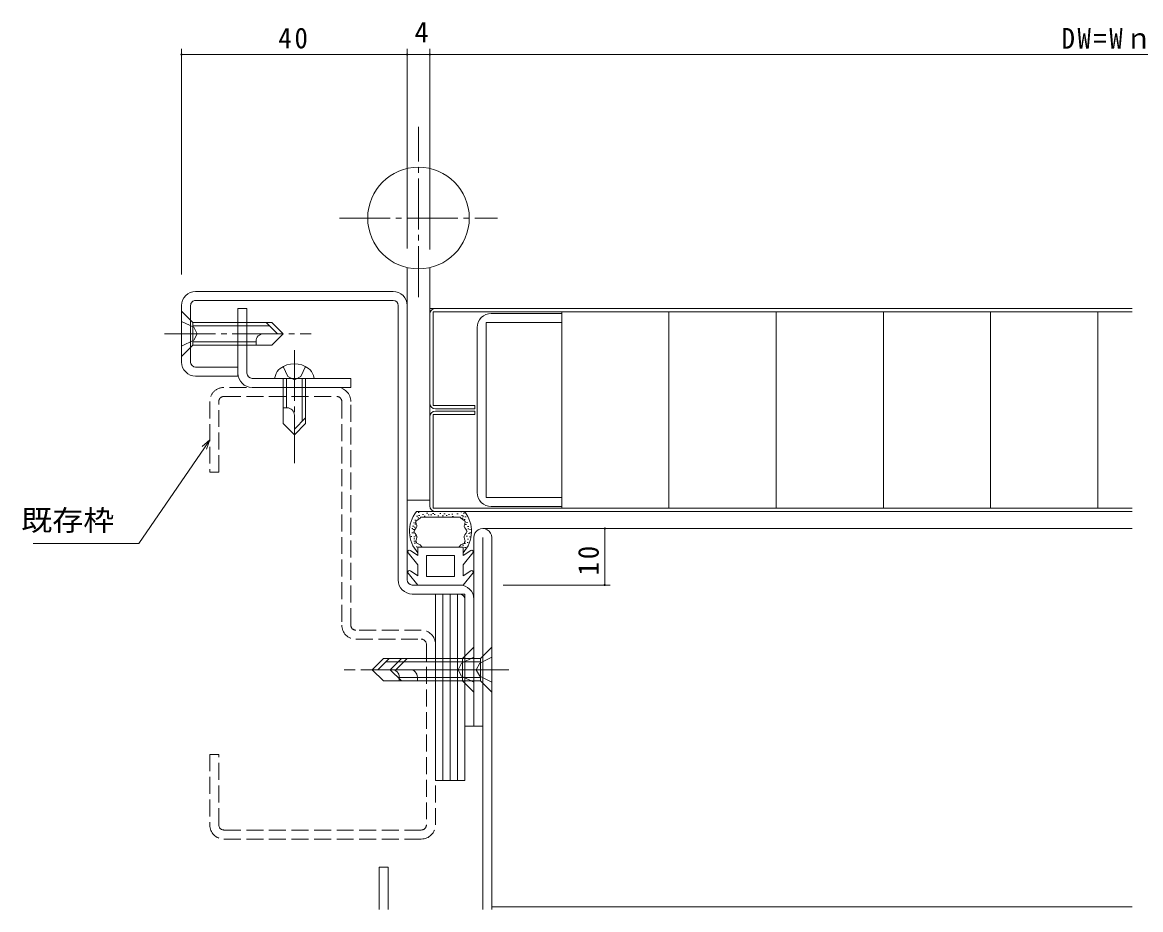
# Model space of a CAD drawing. Units: millimetres on the paper. Extents: x -420 to 373, y -297 to 267.
# Drawn here: x -106 to 92.2, y -184 to -26.9 of the extents above; entities that cross this region are included whole.
import ezdxf
from ezdxf.enums import TextEntityAlignment as Align

# ---------------------------------------------------------------- set-up
doc = ezdxf.new("R2010")
doc.units = ezdxf.units.MM
doc.linetypes.add('CHAIN2', pattern=[12, 9, -1, 1, -1])
doc.linetypes.add('DASHED3', pattern=[4, 3, -1])
for name, color, linetype, lineweight in [('0-3_YKK_11', 7, 'Continuous', 9), ('0-4_YKK_12', 2, 'Continuous', 9), ('0-5_YSS_K', 4, 'Continuous', 9), ('0-7_YKK_D', 6, 'Continuous', 9)]:
    doc.layers.add(name, color=color, linetype=linetype, lineweight=lineweight)
doc.styles.add('ＭＳ ゴシック', font='')
doc.styles.get('ＭＳ ゴシック').set_extended_font_data('MS Gothic')

msp = doc.modelspace()

# ---------------------------------------------------------------- linework, layer by layer
at = {"layer": '0-3_YKK_11'}
for p, q in [((-75.329, -74.513), (-40.329, -74.513)), ((-77.829, -87.013), (-77.829, -77.013)), ((-76.229, -77.013), (-76.229, -87.013)), ((-40.329, -76.113), (-75.329, -76.113)), ((-39.429, -125.613), (-39.429, -77.013)), ((-37.829, -77.013), (-37.829, -125.613)), ((-66.229, -77.513), (-67.829, -77.513)), ((-67.829, -77.513), (-67.829, -89.013)), ((-66.229, -89.013), (-66.229, -77.513)), ((-22.929, -78.413), (-10.429, -78.413)), ((-10.429, -78.413), (-10.429, -80.013)), ((-25.429, -110.113), (-25.429, -80.913)), ((-23.829, -80.013), (-23.829, -111.013)), ((-10.429, -80.013), (-23.829, -80.013)), ((-75.329, -87.913), (-67.829, -87.913)), ((-67.829, -87.913), (-67.829, -89.513)), ((-67.829, -89.513), (-75.329, -89.513)), ((-47.829, -89.913), (-65.329, -89.913)), ((-47.829, -91.513), (-47.829, -89.913)), ((-65.329, -91.513), (-47.829, -91.513)), ((-23.829, -111.013), (-10.429, -111.013)), ((-26.029, -151.513), (-26.029, -118.113)), ((-24.429, -184.013), (-24.429, -118.113)), ((-22.829, -118.113), (-22.829, -184.013)), ((-36.929, -126.513), (-28.529, -126.513)), ((-28.529, -128.113), (-36.929, -128.113)), ((-27.629, -151.513), (-27.629, -129.013)), ((-26.029, -129.013), (-26.029, -151.513)), ((-42.829, -176.513), (-41.229, -176.513)), ((-42.829, -184.013), (-42.829, -176.513)), ((-41.229, -176.513), (-41.229, -184.013))]:
    msp.add_line(p, q, dxfattribs=at)
at = {"layer": '0-3_YKK_11', "linetype": 'DASHED3'}
for p, q in [((-50.329, -91.513), (-70.329, -91.513)), ((-70.329, -93.113), (-50.329, -93.113)), ((-72.829, -94.013), (-72.829, -106.513)), ((-71.229, -106.513), (-71.229, -94.013)), ((-49.429, -94.013), (-49.429, -133.613)), ((-47.829, -133.613), (-47.829, -94.013)), ((-72.829, -106.513), (-71.229, -106.513)), ((-35.329, -134.513), (-46.929, -134.513)), ((-46.929, -136.113), (-35.329, -136.113)), ((-34.429, -137.013), (-34.429, -169.013)), ((-32.829, -169.013), (-32.829, -137.013)), ((-71.229, -156.513), (-72.829, -156.513)), ((-72.829, -156.513), (-72.829, -169.013)), ((-71.229, -169.013), (-71.229, -156.513)), ((-35.329, -169.913), (-70.329, -169.913)), ((-70.329, -171.513), (-35.329, -171.513))]:
    msp.add_line(p, q, dxfattribs=at)
at = {"layer": '0-3_YKK_11'}
for points in [[(-10.429, -111.013), (-10.429, -112.613), (-22.929, -112.613)], [(-24.429, -151.513), (-26.029, -151.513), (-27.629, -151.513)]]:
    msp.add_lwpolyline(points, dxfattribs=at)
for centre, radius, start, end in [((-75.329, -77.013), 2.5, 89.99997, 180.00002), ((-40.329, -77.013), 2.5, 359.99998, 89.99997), ((-75.329, -77.013), 0.9, 89.99997, 180.00002), ((-40.329, -77.013), 0.9, 359.99998, 89.99997), ((-22.929, -80.913), 2.5, 90, 179.99998), ((-75.329, -87.013), 2.5, 180.00002, 270), ((-75.329, -87.013), 0.9, 180.00002, 270), ((-65.329, -89.013), 2.5, 180.00002, 270), ((-65.329, -89.013), 0.9, 180.00002, 270), ((-22.929, -110.113), 2.5, 180, 269.99998), ((-24.429, -118.113), 1.6, 359.99998, 180.00002), ((-36.929, -125.613), 2.5, 180.00002, 270), ((-36.929, -125.613), 0.9, 180.00002, 270), ((-28.529, -129.013), 2.5, 359.99998, 89.99997), ((-28.529, -129.013), 0.9, 359.99998, 89.99997)]:
    msp.add_arc(centre, radius, start, end, dxfattribs=at)
at = {"layer": '0-3_YKK_11', "linetype": 'DASHED3'}
for centre, radius, start, end in [((-70.329, -94.013), 2.5, 89.99997, 180.00002), ((-70.329, -94.013), 0.9, 89.99997, 180.00002), ((-50.329, -94.013), 2.5, 359.99998, 89.99997), ((-50.329, -94.013), 0.9, 359.99998, 89.99997), ((-46.929, -133.613), 2.5, 180.00002, 270), ((-46.929, -133.613), 0.9, 180.00002, 270), ((-35.329, -137.013), 2.5, 359.99998, 89.99997), ((-35.329, -137.013), 0.9, 359.99998, 89.99997), ((-70.329, -169.013), 2.5, 180.00002, 270), ((-70.329, -169.013), 0.9, 180.00002, 270), ((-35.329, -169.013), 0.9, 270, 359.99998), ((-35.329, -169.013), 2.5, 270, 359.99998)]:
    msp.add_arc(centre, radius, start, end, dxfattribs=at)
at = {"layer": '0-4_YKK_12'}
for p, q in [((-33.829, -77.513), (-32.829, -77.513)), ((-24.429, -116.513), (90.671, -116.513)), ((-22.829, -183.511), (90.671, -183.511))]:
    msp.add_line(p, q, dxfattribs=at)
at = {"layer": '0-5_YSS_K', "linetype": 'CHAIN2'}
for p, q in [((-35.829, -75.513), (-35.829, -45.376)), ((-49.829, -61.513), (-21.829, -61.513)), ((-80.829, -82.013), (-54.829, -82.013)), ((-57.829, -84.913), (-57.829, -104.913)), ((-23.029, -141.513), (-49.029, -141.513)), ((-19.829, -141.513), (-45.829, -141.513))]:
    msp.add_line(p, q, dxfattribs=at)
at = {"layer": '0-5_YSS_K'}
for p, q in [((-37.829, -70.288), (-37.829, -111.513)), ((-33.829, -70.288), (-33.829, -111.513)), ((-77.829, -78.013), (-75.829, -80.013)), ((-77.829, -78.013), (-77.829, -86.013)), ((-33.829, -94.313), (-33.829, -78.513)), ((-33.229, -78.113), (-33.229, -94.713)), ((-33.229, -78.113), (90.671, -78.113)), ((-32.829, -77.513), (90.671, -77.513)), ((-10.429, -78.113), (-10.429, -112.913)), ((8.571, -78.113), (8.571, -112.913)), ((27.571, -78.113), (27.571, -112.913)), ((46.571, -78.113), (46.571, -112.913)), ((65.571, -78.113), (65.571, -112.913)), ((84.571, -78.113), (84.571, -112.913)), ((-61.829, -80.013), (-75.829, -80.013)), ((-75.829, -80.013), (-75.829, -84.013)), ((-75.829, -80.013), (-75.829, -84.013)), ((-75.829, -80.613), (-62.229, -80.613)), ((-62.829, -80.013), (-60.829, -82.013)), ((-61.829, -80.013), (-59.829, -82.013)), ((-59.829, -82.013), (-63.295, -82.013)), ((-61.829, -84.013), (-59.829, -82.013)), ((-77.829, -86.013), (-75.829, -84.013)), ((-75.829, -83.413), (-64.629, -83.413)), ((-75.829, -84.013), (-61.829, -84.013)), ((-64.629, -83.346), (-64.629, -84.013)), ((-61.329, -89.913), (-61.191, -89.398)), ((-59.829, -89.913), (-61.329, -89.913)), ((-55.829, -89.913), (-59.829, -89.913)), ((-55.829, -89.913), (-59.829, -89.913)), ((-59.829, -89.913), (-59.829, -97.913)), ((-59.229, -89.913), (-59.229, -95.113)), ((-56.429, -89.913), (-56.429, -97.513)), ((-55.829, -97.913), (-55.829, -89.913)), ((-55.829, -89.913), (-54.329, -89.913)), ((-54.329, -89.913), (-54.467, -89.398)), ((-59.162, -95.113), (-59.829, -95.113)), ((-33.229, -94.713), (-25.829, -94.713)), ((-25.829, -94.713), (-25.829, -95.313)), ((-57.829, -99.913), (-57.829, -96.446)), ((-55.829, -96.913), (-57.829, -98.913)), ((-33.829, -96.713), (-33.829, -112.513)), ((-33.229, -96.313), (-25.829, -96.313)), ((-33.229, -112.913), (-33.229, -96.313)), ((-25.829, -95.313), (-32.829, -95.313)), ((-25.829, -95.713), (-32.829, -95.713)), ((-25.829, -96.313), (-25.829, -95.713)), ((-59.829, -97.913), (-57.829, -99.913)), ((-55.829, -97.913), (-57.829, -99.913)), ((-37.829, -111.513), (-34.829, -111.513)), ((-36.829, -111.513), (-33.829, -111.513)), ((-33.229, -112.913), (90.671, -112.913)), ((-27.686, -113.513), (-36.172, -113.513)), ((-36.162, -114.298), (-35.962, -114.298)), ((-35.914, -114.932), (-36.133, -115.06)), ((-35.971, -114.596), (-35.771, -114.596)), ((-35.683, -114.797), (-35.914, -114.932)), ((-35.911, -113.666), (-35.711, -113.666)), ((-35.816, -114.215), (-35.616, -114.215)), ((-35.583, -114.718), (-35.683, -114.797)), ((-35.54, -114.673), (-35.583, -114.718)), ((-35.504, -114.624), (-35.54, -114.673)), ((-35.448, -114.513), (-35.504, -114.624)), ((-35.448, -114.513), (-28.41, -114.513)), ((-35.136, -114.011), (-34.936, -114.011)), ((-34.85, -114.297), (-34.65, -114.297)), ((-34.403, -113.814), (-34.203, -113.814)), ((-34.135, -114.082), (-33.935, -114.082)), ((-33.688, -114.1), (-33.488, -114.1)), ((-33.33, -113.868), (-33.13, -113.868)), ((-33.062, -114.011), (-32.862, -114.011)), ((-32.829, -113.513), (90.671, -113.513)), ((-32.401, -114.243), (-32.201, -114.243)), ((-32.062, -113.832), (-31.862, -113.832)), ((-31.615, -114.243), (-31.415, -114.243)), ((-31.329, -113.904), (-31.129, -113.904)), ((-30.936, -114.19), (-30.736, -114.19)), ((-30.507, -114.047), (-30.307, -114.047)), ((-29.917, -113.993), (-29.717, -113.993)), ((-29.845, -114.386), (-29.645, -114.386)), ((-29.005, -113.921), (-28.805, -113.921)), ((-28.354, -114.624), (-28.41, -114.513)), ((-28.318, -114.673), (-28.354, -114.624)), ((-28.325, -113.547), (-28.125, -113.547)), ((-28.275, -114.718), (-28.318, -114.673)), ((-28.175, -114.797), (-28.275, -114.718)), ((-28.201, -114.207), (-28.001, -114.207)), ((-27.943, -114.932), (-28.175, -114.797)), ((-28.134, -114.656), (-27.934, -114.656)), ((-28.014, -114.31), (-27.814, -114.31)), ((-27.725, -115.06), (-27.943, -114.932)), ((-27.895, -113.809), (-27.695, -113.809)), ((-27.728, -114.895), (-27.528, -114.895)), ((-27.597, -114.418), (-27.397, -114.418)), ((-37.009, -116.505), (-36.809, -116.505)), ((-36.877, -116.111), (-36.677, -116.111)), ((-36.806, -116.696), (-36.606, -116.696)), ((-36.71, -115.515), (-36.51, -115.515)), ((-36.61, -116.916), (-36.624, -116.965)), ((-36.561, -116.819), (-36.61, -116.916)), ((-36.603, -116.243), (-36.403, -116.243)), ((-36.41, -116.619), (-36.561, -116.819)), ((-36.496, -115.038), (-36.296, -115.038)), ((-36.472, -115.742), (-36.272, -115.742)), ((-36.436, -115.503), (-36.236, -115.503)), ((-36.248, -116.406), (-36.41, -116.619)), ((-36.286, -115.261), (-36.292, -115.311)), ((-36.292, -115.311), (-36.286, -115.419)), ((-36.271, -115.214), (-36.286, -115.261)), ((-36.286, -115.419), (-36.26, -115.537)), ((-36.248, -115.172), (-36.271, -115.214)), ((-36.26, -115.537), (-36.223, -115.662)), ((-36.216, -115.132), (-36.248, -115.172)), ((-36.185, -116.293), (-36.248, -116.406)), ((-36.223, -115.662), (-36.153, -115.92)), ((-36.133, -115.06), (-36.216, -115.132)), ((-36.146, -116.174), (-36.185, -116.293)), ((-36.153, -115.92), (-36.138, -116.049)), ((-36.138, -116.049), (-36.146, -116.174)), ((-27.642, -115.132), (-27.725, -115.06)), ((-27.72, -116.049), (-27.704, -115.92)), ((-27.711, -116.174), (-27.72, -116.049)), ((-27.673, -116.293), (-27.711, -116.174)), ((-27.704, -115.92), (-27.635, -115.662)), ((-27.61, -116.406), (-27.673, -116.293)), ((-27.61, -115.172), (-27.642, -115.132)), ((-27.635, -115.662), (-27.598, -115.537)), ((-27.587, -115.214), (-27.61, -115.172)), ((-27.448, -116.619), (-27.61, -116.406)), ((-27.598, -115.537), (-27.572, -115.419)), ((-27.572, -115.261), (-27.587, -115.214)), ((-27.565, -115.311), (-27.572, -115.261)), ((-27.572, -115.419), (-27.565, -115.311)), ((-27.537, -115.813), (-27.337, -115.813)), ((-27.297, -116.819), (-27.448, -116.619)), ((-27.323, -115.431), (-27.123, -115.431)), ((-27.248, -116.916), (-27.297, -116.819)), ((-27.234, -116.965), (-27.248, -116.916)), ((-27.12, -116.147), (-26.92, -116.147)), ((-27.096, -116.565), (-26.896, -116.565)), ((-26.798, -116.708), (-26.598, -116.708)), ((-37.211, -117.901), (-37.011, -117.901)), ((-37.021, -117.268), (-36.821, -117.268)), ((-36.842, -117.292), (-36.642, -117.292)), ((-36.68, -118.316), (-36.48, -118.316)), ((-36.675, -117.984), (-36.475, -117.984)), ((-36.633, -118.738), (-36.433, -118.738)), ((-36.624, -116.965), (-36.629, -117.013)), ((-36.629, -117.013), (-36.625, -117.062)), ((-36.625, -117.062), (-36.612, -117.11)), ((-36.612, -117.11), (-36.566, -117.208)), ((-36.566, -117.208), (-36.498, -117.308)), ((-36.498, -117.308), (-36.418, -117.41)), ((-36.448, -117.817), (-36.248, -117.817)), ((-36.418, -117.41), (-36.255, -117.623)), ((-36.263, -118.593), (-36.277, -118.707)), ((-36.277, -118.707), (-36.277, -118.76)), ((-36.277, -118.76), (-36.271, -118.812)), ((-36.271, -118.812), (-36.258, -118.861)), ((-36.199, -118.351), (-36.263, -118.593)), ((-36.258, -118.861), (-36.238, -118.907)), ((-36.255, -117.623), (-36.189, -117.735)), ((-36.238, -118.907), (-36.18, -118.994)), ((-36.14, -118.098), (-36.199, -118.351)), ((-36.189, -117.735), (-36.146, -117.852)), ((-36.146, -117.852), (-36.131, -117.974)), ((-36.131, -117.974), (-36.14, -118.098)), ((-27.726, -117.974), (-27.711, -117.852)), ((-27.717, -118.098), (-27.726, -117.974)), ((-27.659, -118.351), (-27.717, -118.098)), ((-27.711, -117.852), (-27.668, -117.735)), ((-27.678, -118.994), (-27.62, -118.907)), ((-27.668, -117.735), (-27.603, -117.623)), ((-27.595, -118.594), (-27.659, -118.351)), ((-27.62, -118.907), (-27.6, -118.861)), ((-27.603, -117.623), (-27.44, -117.41)), ((-27.6, -118.861), (-27.587, -118.812)), ((-27.58, -118.707), (-27.595, -118.594)), ((-27.587, -118.812), (-27.58, -118.76)), ((-27.58, -118.76), (-27.58, -118.707)), ((-27.44, -117.41), (-27.36, -117.308)), ((-27.37, -117.889), (-27.17, -117.889)), ((-27.36, -117.308), (-27.292, -117.208)), ((-27.292, -117.208), (-27.245, -117.11)), ((-27.245, -117.11), (-27.233, -117.062)), ((-27.229, -117.013), (-27.234, -116.965)), ((-27.233, -117.062), (-27.229, -117.013)), ((-27.167, -118.41), (-26.967, -118.41)), ((-26.965, -117.388), (-26.765, -117.388)), ((-26.81, -117.996), (-26.61, -117.996)), ((-26.762, -117.245), (-26.562, -117.245)), ((-35.929, -122.913), (-37.673, -120.834)), ((-35.929, -121.294), (-37.276, -120.392)), ((-36.574, -119.125), (-36.374, -119.125)), ((-36.246, -119.747), (-36.046, -119.747)), ((-36.18, -118.994), (-36.1, -119.074)), ((-36.1, -119.074), (-36.002, -119.147)), ((-36.002, -119.147), (-35.768, -119.279)), ((-35.929, -121.294), (-35.929, -119.813)), ((-35.929, -119.813), (-31.929, -119.813)), ((-35.768, -119.279), (-35.504, -119.402)), ((-27.929, -119.813), (-31.929, -119.813)), ((-28.354, -119.402), (-28.09, -119.279)), ((-28.09, -119.279), (-27.855, -119.147)), ((-28, -119.477), (-27.8, -119.477)), ((-27.929, -121.294), (-27.929, -119.813)), ((-27.929, -121.294), (-26.581, -120.392)), ((-27.929, -122.913), (-26.185, -120.834)), ((-27.855, -119.147), (-27.758, -119.074)), ((-27.758, -119.074), (-27.678, -118.994)), ((-27.707, -119.149), (-27.507, -119.149)), ((-27.648, -119.853), (-27.448, -119.853)), ((-27.226, -118.973), (-27.026, -118.973)), ((-34.429, -125.013), (-34.429, -121.313)), ((-34.429, -121.313), (-29.429, -121.313)), ((-29.429, -125.013), (-29.429, -121.313)), ((-35.929, -126.513), (-37.673, -124.434)), ((-35.929, -124.894), (-37.276, -123.992)), ((-35.929, -124.894), (-35.929, -122.913)), ((-27.929, -124.894), (-27.929, -122.913)), ((-27.929, -124.894), (-26.581, -123.992)), ((-27.929, -126.513), (-26.185, -124.434)), ((-27.929, -126.513), (-35.929, -126.513)), ((-34.429, -125.013), (-29.429, -125.013)), ((-27.629, -128.113), (-32.829, -128.113)), ((-32.829, -128.113), (-32.829, -161.113)), ((-31.529, -128.113), (-31.529, -161.113)), ((-30.229, -128.113), (-30.229, -161.113)), ((-28.929, -128.113), (-28.929, -161.113)), ((-27.629, -161.113), (-27.629, -128.113)), ((-26.029, -137.513), (-28.029, -139.513)), ((-26.029, -137.513), (-26.029, -145.513)), ((-22.829, -137.513), (-24.829, -139.513)), ((-22.829, -137.513), (-22.829, -145.513)), ((-42.029, -139.513), (-44.029, -141.513)), ((-41.029, -139.513), (-43.029, -141.513)), ((-42.029, -139.513), (-28.029, -139.513)), ((-28.029, -140.113), (-41.629, -140.113)), ((-38.829, -139.513), (-40.829, -141.513)), ((-37.829, -139.513), (-39.829, -141.513)), ((-38.829, -139.513), (-24.829, -139.513)), ((-24.829, -140.113), (-38.429, -140.113)), ((-28.029, -139.513), (-28.029, -143.513)), ((-28.029, -139.513), (-28.029, -143.513)), ((-24.829, -139.513), (-24.829, -143.513)), ((-24.829, -139.513), (-24.829, -143.513)), ((-44.029, -141.513), (-40.562, -141.513)), ((-42.029, -143.513), (-44.029, -141.513)), ((-40.829, -141.513), (-37.362, -141.513)), ((-38.829, -143.513), (-40.829, -141.513)), ((-28.029, -143.513), (-42.029, -143.513)), ((-39.229, -142.846), (-39.229, -143.513)), ((-28.029, -142.913), (-39.229, -142.913)), ((-24.829, -143.513), (-38.829, -143.513)), ((-36.029, -142.846), (-36.029, -143.513)), ((-24.829, -142.913), (-36.029, -142.913)), ((-26.029, -145.513), (-28.029, -143.513)), ((-22.829, -145.513), (-24.829, -143.513)), ((-32.829, -161.113), (-27.629, -161.113))]:
    msp.add_line(p, q, dxfattribs=at)
at = {"layer": '0-5_YSS_K', "linetype": 'DASHED3'}
for p, q in [((-77.829, -79.813), (-75.676, -80.863)), ((-75.676, -80.863), (-75.065, -82.013)), ((-77.829, -84.213), (-75.676, -83.163)), ((-75.676, -83.163), (-75.065, -82.013)), ((-59.829, -87.82), (-58.979, -89.563)), ((-55.829, -87.82), (-56.679, -89.563)), ((-58.979, -89.563), (-57.829, -90.174)), ((-56.679, -89.563), (-57.829, -90.174)), ((-28.182, -140.363), (-28.793, -141.513)), ((-26.029, -139.313), (-28.182, -140.363)), ((-24.982, -140.363), (-25.593, -141.513)), ((-22.829, -139.313), (-24.982, -140.363)), ((-28.182, -142.663), (-28.793, -141.513)), ((-26.029, -143.713), (-28.182, -142.663)), ((-24.982, -142.663), (-25.593, -141.513)), ((-22.829, -143.713), (-24.982, -142.663))]:
    msp.add_line(p, q, dxfattribs=at)
at = {"layer": '0-5_YSS_K'}
msp.add_circle((-35.829, -61.513), 9, dxfattribs=at)
for centre, radius, start, end in [((-32.829, -78.513), 1, 90, 180), ((-63.295, -83.346), 1.333, 90, 180), ((-58.969, -89.993), 2.3, 126.88408, 165), ((-57.829, -91.513), 4.2, 53.11591, 126.88408), ((-56.688, -89.993), 2.3, 14.99998, 53.11591), ((-59.162, -96.446), 1.333, 0, 90), ((-32.829, -94.313), 1, 180, 270), ((-32.829, -96.713), 1, 90, 180), ((-32.829, -112.513), 1, 180, 270), ((-31.929, -117.013), 5.5, 140.48035, 223.34175), ((-31.929, -117.013), 5.5, 316.65823, 39.51962), ((-37.443, -120.642), 0.3, 56.21114, 220.00243), ((-31.929, -117.013), 4.3, 213.74989, 220.62927), ((-31.929, -117.013), 4.3, 319.3705, 326.24989), ((-26.414, -120.642), 0.3, 319.99756, 123.78885), ((-37.443, -124.242), 0.3, 56.21114, 220.00243), ((-26.414, -124.242), 0.3, 319.99756, 123.78885), ((-40.562, -142.846), 1.333, 0, 90), ((-37.362, -142.846), 1.333, 0, 90)]:
    msp.add_arc(centre, radius, start, end, dxfattribs=at)
at = {"layer": '0-7_YKK_D'}
for p, q in [((-77.829, -71.513), (-77.829, -31.513)), ((-37.829, -50.513), (-37.829, -31.513)), ((-37.829, -66.9), (-37.829, -31.513)), ((-33.829, -50.513), (-33.829, -31.513)), ((-33.829, -67.082), (-33.829, -31.513)), ((-77.829, -32.513), (-37.829, -32.513)), ((-33.829, -32.513), (-37.829, -32.513)), ((218.171, -32.513), (-33.829, -32.513)), ((-74.165, -101.954), (-72.829, -100.809)), ((-72.829, -100.809), (-73.789, -102.212)), ((-72.829, -100.809), (-73.413, -102.469)), ((-73.789, -102.212), (-85.401, -119.179)), ((-2.829, -116.513), (-2.829, -126.513)), ((-85.401, -119.179), (-104.101, -119.179)), ((-20.829, -126.513), (-1.829, -126.513))]:
    msp.add_line(p, q, dxfattribs=at)
for centre, start, end in [((-77.829, -32.513), 0, 180), ((-77.829, -32.513), 180, 0), ((-37.829, -32.513), 0, 180), ((-37.829, -32.513), 0, 180), ((-37.829, -32.513), 180, 0), ((-37.829, -32.513), 180, 0), ((-33.829, -32.513), 0, 180), ((-33.829, -32.513), 0, 180), ((-33.829, -32.513), 180, 0), ((-33.829, -32.513), 180, 0), ((-2.829, -116.513), 90, 270), ((-2.829, -116.513), 270, 90), ((-2.829, -126.513), 90, 270), ((-2.829, -126.513), 270, 90)]:
    msp.add_arc(centre, 0.106, start, end, dxfattribs=at)

# ---------------------------------------------------------------- texts
at = {"layer": '0-7_YKK_D', "color": 3, "style": 'ＭＳ ゴシック'}
msp.add_text('4', height=3.666, dxfattribs=at).set_placement((-36.526, -31.513), align=Align.BOTTOM_LEFT)
at = {"layer": '0-7_YKK_D', "color": 3, "style": 'ＭＳ ゴシック', "width": 1.1}
msp.add_text('既存枠', height=3.666, dxfattribs=at).set_placement((-106.253, -117.981), align=Align.BOTTOM_LEFT)
at = {"layer": '0-7_YKK_D', "color": 3, "char_height": 3.666, "attachment_point": 7, "style": 'ＭＳ ゴシック'}
for s, insert in [('\\T1.21;\\W0.95;40', (-60.671, -31.513)), ('\\T1.19;\\W0.95;DW=Wｎ+22', (78.161, -31.513))]:
    msp.add_mtext(s, dxfattribs=dict(at, insert=insert))
at = {"layer": '0-7_YKK_D', "color": 3, "insert": (-3.829, -124.815), "char_height": 3.666, "attachment_point": 7, "rotation": 90, "style": 'ＭＳ ゴシック'}
msp.add_mtext('\\T1.21;\\W0.95;10', dxfattribs=at)

doc.saveas('drawing.dxf')
